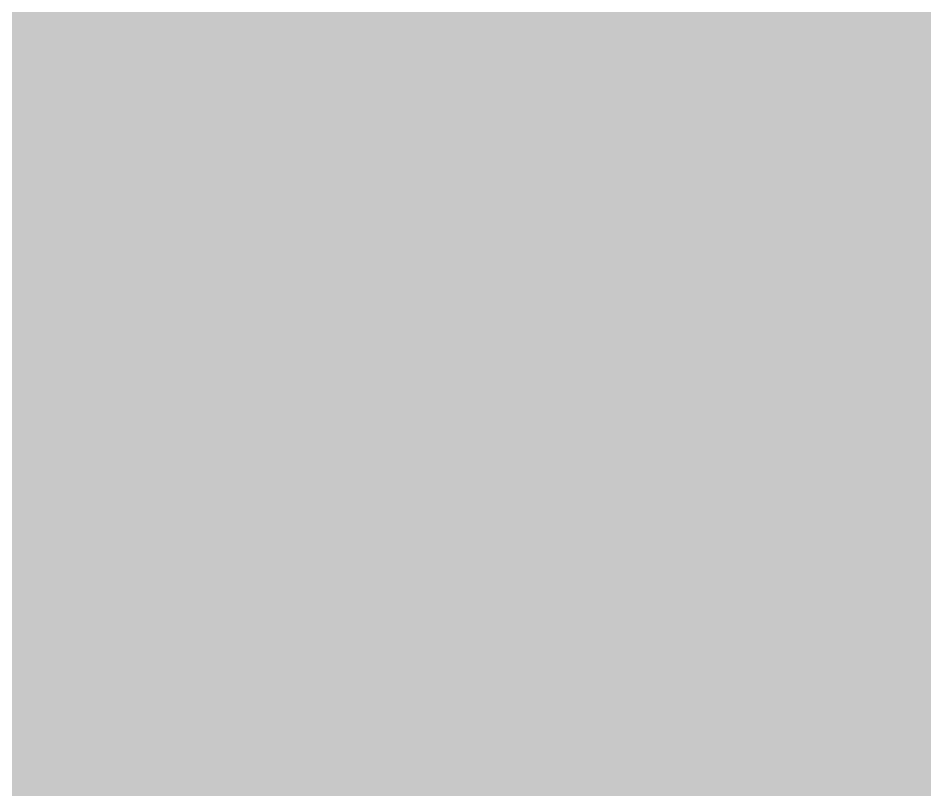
# Model space of a CAD drawing. Header units: inches. Extents: x -10205 to 13964, y -460 to 30702.
# Drawn here: x -3367.5522 to -3367.4442, y 11277.3813 to 11277.4731 of the extents above; entities that cross this region are included whole.
import ezdxf

# ---------------------------------------------------------------- set-up
doc = ezdxf.new("R2010")
doc.units = ezdxf.units.IN
doc.header["$MEASUREMENT"] = 0
doc.layers.add('A-WALL-7', color=113, linetype='Continuous', lineweight=5)

msp = doc.modelspace()

# ---------------------------------------------------------------- hatches: boundary and pattern name
at = {"layer": 'A-WALL-7'}
h = msp.add_hatch(color=256, dxfattribs=at)
h.paths.add_polyline_path([(-2105.82374, 11277.2894), (-2097.82374, 11277.2894), (-2097.82374, 11278.0394), (-2138.91124, 11278.0394), (-2138.91124, 11277.2894), (-2106.44874, 11277.2894)], flags=0)
h.paths.add_polyline_path([(-3404.17374, 11277.2894), (-3367.33624, 11277.2894), (-3367.33624, 11278.0394), (-3406.67374, 11278.0394), (-3406.67374, 11277.2894), (-3405.92374, 11277.2894)], flags=0)
h.paths.add_polyline_path([(-3328.93624, 11277.2894), (-3328.93624, 11278.0394), (-3329.31124, 11278.0394), (-3329.31124, 11277.2894)], flags=0)
h.paths.add_polyline_path([(-3211.54874, 11277.2894), (-3175.33624, 11277.2894), (-3175.33624, 11278.0394), (-3214.11124, 11278.0394), (-3214.11124, 11277.2894), (-3212.17374, 11277.2894)], flags=0)
h.paths.add_polyline_path([(-2215.52374, 11277.2894), (-2214.96124, 11277.2894), (-2214.96124, 11278.0394), (-2281.51124, 11278.0394), (-2281.51124, 11277.2894), (-2269.62144, 11277.2894)], flags=0)
h.paths.add_polyline_path([(-2331.79874, 11277.2894), (-2319.53624, 11277.2894), (-2319.53624, 11278.0394), (-2369.31124, 11278.0394), (-2369.31124, 11277.2894), (-2335.29874, 11277.2894)], flags=0)
h.paths.add_polyline_path([(-3290.91124, 11277.2894), (-3252.13624, 11277.2894), (-3252.13624, 11278.0394), (-3290.91124, 11278.0394)], flags=0)
h.paths.add_polyline_path([(-3137.31124, 11277.2894), (-3136.93624, 11277.2894), (-3136.93624, 11278.0394), (-3137.31124, 11278.0394)], flags=0)
h.paths.add_polyline_path([(-2448.29874, 11277.2894), (-2407.33624, 11277.2894), (-2407.33624, 11278.0394), (-2484.51124, 11278.0394), (-2484.51124, 11277.2894), (-2471.29874, 11277.2894)], flags=0)
h.paths.add_polyline_path([(-3098.91124, 11277.2894), (-3088.67374, 11277.2894), (-3088.67374, 11278.0394), (-3098.91124, 11278.0394)], flags=0)
h.paths.add_polyline_path([(-3050.64874, 11277.2894), (-3021.73624, 11277.2894), (-3021.73624, 11278.0394), (-3050.64874, 11278.0394)], flags=0)
h.paths.add_polyline_path([(-2522.91124, 11277.2894), (-2522.53624, 11277.2894), (-2522.53624, 11278.0394), (-2522.91124, 11278.0394)], flags=0)
h.paths.add_polyline_path([(-2928.29874, 11277.2894), (-2906.53624, 11277.2894), (-2906.53624, 11278.0394), (-2983.71124, 11278.0394), (-2983.71124, 11277.2894), (-2961.04874, 11277.2894)], flags=0)
h.paths.add_polyline_path([(-2572.92374, 11277.2894), (-2560.93624, 11277.2894), (-2560.93624, 11278.0394), (-2599.71124, 11278.0394), (-2599.71124, 11277.2894), (-2586.47708, 11277.2894)], flags=0)
h.paths.add_polyline_path([(-2637.73624, 11277.2894), (-2637.73624, 11278.0394), (-2676.51124, 11278.0394), (-2676.51124, 11277.2894), (-2637.92374, 11277.2894)], flags=0)
h.paths.add_polyline_path([(-2868.51124, 11277.2894), (-2829.73624, 11277.2894), (-2829.73624, 11278.0394), (-2868.51124, 11278.0394)], flags=0)
h.paths.add_polyline_path([(-2714.53624, 11277.2894), (-2714.53624, 11278.0394), (-2714.91124, 11278.0394), (-2714.91124, 11277.2894), (-2714.72374, 11277.2894)], flags=0)
h.paths.add_polyline_path([(-2791.71124, 11277.2894), (-2752.93624, 11277.2894), (-2752.93624, 11278.0394), (-2791.71124, 11278.0394)], flags=0)

doc.saveas('drawing.dxf')
